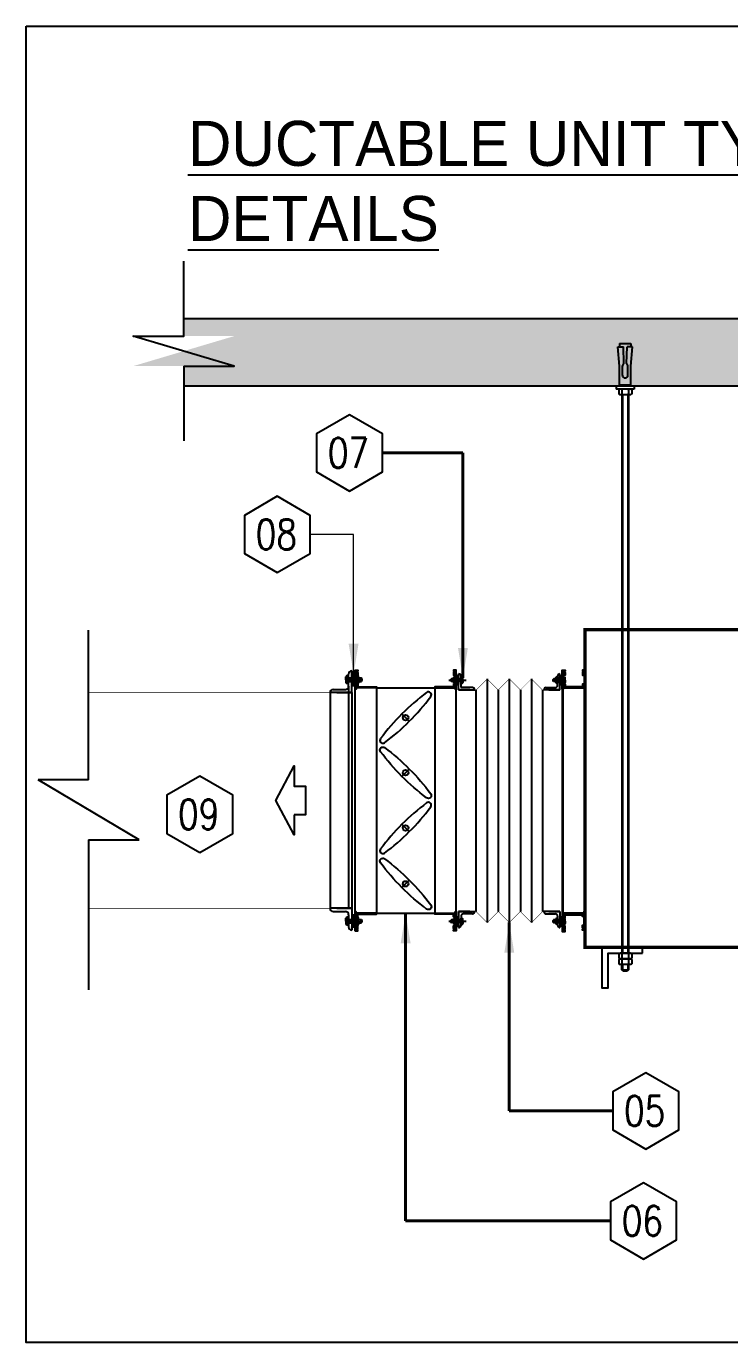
# Model space of a CAD drawing. Header units: millimetres. Extents: x 148480 to 578986, y 39883 to 155062.
# Drawn here: x 572110 to 574454, y 144546 to 148929 of the extents above; entities that cross this region are included whole.
import ezdxf

# ---------------------------------------------------------------- set-up
doc = ezdxf.new("R2010")
doc.units = ezdxf.units.MM
doc.linetypes.add('CENTER', pattern=[2, 1.25, -0.25, 0.25, -0.25])
for name, color, linetype in [('Ac-text', 7, 'Continuous'), ('AHUFR', 8, 'Continuous'), ('ANGL', 7, 'Continuous'), ('LINE', 8, 'Continuous'), ('LTYPE', 2, 'Continuous'), ('M-AC-DUCT-SUPP', 230, 'Continuous'), ('M-AC-DUCT-SUPPLY', 4, 'Continuous'), ('M-HVAC SCHDULE-2', 9, 'Continuous'), ('REFRIGERANT PIPE', 5, 'Continuous'), ('RO', 1, 'Continuous'), ('ROS', 5, 'Continuous'), ('WALL', 6, 'Continuous')]:
    doc.layers.add(name, color=color, linetype=linetype)
for name, color, linetype, lineweight in [('FAN', 1, 'Continuous', 9), ('M-AC-AHU-0001', 30, 'Continuous', 40), ('M-AC-TEXT-2', 7, 'Continuous', 25)]:
    doc.layers.add(name, color=color, linetype=linetype, lineweight=lineweight)
doc.styles.add('Roman S', font='romans.shx', dxfattribs={"width": 0.65})
doc.styles.add('ROMAND', font='romand__.ttf')
doc.styles.add('romans', font='stylu.ttf', dxfattribs={"height": 125})
doc.dimstyles.new('AC-DIM-200', dxfattribs={"dimtxt": 200, "dimasz": 150, "dimexe": 50, "dimexo": 0, "dimgap": 50, "dimtad": 1, "dimdec": 0, "dimdsep": 46, "dimtxsty": 'ROMAND', "dimcen": 2.5, "dimdle": 60, "dimclrd": 7, "dimclre": 7, "dimclrt": 7, "dimadec": 0, "dimazin": 0, "dimtfac": 1, "dimtdec": 0, "dimtix": 1, "dimtmove": 2, "dimatfit": 3, "dimfxl": 1, "dimtolj": 1, "dimtzin": 0, "dimlwd": -1, "dimlwe": -1, "dimarcsym": 0})

# ---------------------------------------------------------------- blocks, each defined once
blk = doc.blocks.new('*X85')
at = {"color": 0}
for p, q in [((68553, 26268), (68746, 26461)), ((68553, 26303), (68710, 26461)), ((68553, 26339), (68675, 26461)), ((68553, 26374), (68640, 26461)), ((68553, 26409), (68604, 26461)), ((68553, 26445), (68569, 26461)), ((68753, 26247), (68553, 26447)), ((68553, 26233), (68753, 26433)), ((68753, 26212), (68553, 26412)), ((68727, 26203), (68553, 26376)), ((68691, 26203), (68553, 26341)), ((68656, 26203), (68553, 26306)), ((68621, 26203), (68553, 26270)), ((68585, 26203), (68553, 26235)), ((68553, 25950), (68581, 25978)), ((68553, 25914), (68616, 25978)), ((68553, 25879), (68651, 25978)), ((68553, 25844), (68687, 25978)), ((68553, 25808), (68722, 25978)), ((68553, 25773), (68753, 25973)), ((68753, 25752), (68553, 25952)), ((68553, 25738), (68753, 25938)), ((68750, 25719), (68553, 25917)), ((68715, 25719), (68553, 25881)), ((68680, 25719), (68553, 25846)), ((68644, 25719), (68553, 25811)), ((68609, 25719), (68553, 25775)), ((68573, 25719), (68553, 25740)), ((68558, 26203), (68753, 26397)), ((68753, 25787), (68563, 25978)), ((68570, 25719), (68753, 25902)), ((68753, 26282), (68574, 26461)), ((68594, 26203), (68753, 26362)), ((68753, 25823), (68598, 25978)), ((68605, 25719), (68753, 25867)), ((68753, 26318), (68610, 26461)), ((68629, 26203), (68753, 26326)), ((68753, 25858), (68633, 25978)), ((68641, 25719), (68753, 25831)), ((68753, 26353), (68645, 26461)), ((68664, 26203), (68753, 26291)), ((68753, 25893), (68669, 25978)), ((68676, 25719), (68753, 25796)), ((68753, 26388), (68680, 26461)), ((68700, 26203), (68753, 26256)), ((68753, 25929), (68704, 25978)), ((68711, 25719), (68753, 25761)), ((68753, 26424), (68716, 26461)), ((68735, 26203), (68753, 26220)), ((68753, 25964), (68739, 25978)), ((68747, 25719), (68753, 25725)), ((68753, 26459), (68751, 26461))]:
    blk.add_line(p, q, dxfattribs=at)
blk = doc.blocks.new('*X86')
at = {"color": 0}
for p, q in [((68553, 26268), (68746, 26461)), ((68553, 26303), (68710, 26461)), ((68553, 26339), (68675, 26461)), ((68553, 26374), (68640, 26461)), ((68553, 26409), (68604, 26461)), ((68553, 26445), (68569, 26461)), ((68753, 26247), (68553, 26447)), ((68553, 26233), (68753, 26433)), ((68753, 26212), (68553, 26412)), ((68727, 26203), (68553, 26376)), ((68691, 26203), (68553, 26341)), ((68656, 26203), (68553, 26306)), ((68558, 26203), (68753, 26397)), ((68753, 26282), (68574, 26461)), ((68594, 26203), (68753, 26362)), ((68753, 26318), (68610, 26461)), ((68629, 26203), (68753, 26326)), ((68753, 26353), (68645, 26461)), ((68753, 26388), (68680, 26461)), ((68753, 26424), (68716, 26461)), ((68753, 26459), (68751, 26461)), ((68621, 26203), (68553, 26270)), ((68585, 26203), (68553, 26235)), ((68553, 25950), (68581, 25978)), ((68553, 25914), (68616, 25978)), ((68553, 25879), (68651, 25978)), ((68553, 25844), (68687, 25978)), ((68553, 25808), (68722, 25978)), ((68553, 25773), (68753, 25973)), ((68753, 25752), (68553, 25952)), ((68553, 25738), (68753, 25938)), ((68750, 25719), (68553, 25917)), ((68715, 25719), (68553, 25881)), ((68680, 25719), (68553, 25846)), ((68644, 25719), (68553, 25811)), ((68609, 25719), (68553, 25775)), ((68573, 25719), (68553, 25740)), ((68753, 25787), (68563, 25978)), ((68570, 25719), (68753, 25902)), ((68753, 25823), (68598, 25978)), ((68605, 25719), (68753, 25867)), ((68753, 25858), (68633, 25978)), ((68641, 25719), (68753, 25831)), ((68664, 26203), (68753, 26291)), ((68753, 25893), (68669, 25978)), ((68676, 25719), (68753, 25796)), ((68700, 26203), (68753, 26256)), ((68753, 25929), (68704, 25978)), ((68711, 25719), (68753, 25761)), ((68735, 26203), (68753, 26220)), ((68753, 25964), (68739, 25978)), ((68747, 25719), (68753, 25725))]:
    blk.add_line(p, q, dxfattribs=at)

msp = doc.modelspace()

# ---------------------------------------------------------------- hatches: boundary and pattern name
at = {"layer": 'REFRIGERANT PIPE'}
h = msp.add_hatch(dxfattribs=at)
h.set_pattern_fill('AR-CONC', color=8, scale=25, style=0)
h.set_pattern_definition([(50, (354636.17, 53582.98), (179.31505, -15.68803), [18.75, -206.25]), (355, (354636.17, 53582.98), (-34.68783, 188.04803), [15, -165]), (100.4514, (354651.11, 53581.67), (144.62735, 172.35989), [15.93505, -175.28553]), (46.1842, (354636.17, 53632.98), (266.81026, -41.37975), [28.125, -309.375]), (96.6356, (354658.4, 53629.53), (233.66568, 243.52947), [23.90257, -262.92825]), (351.1842, (354636.17, 53632.98), (233.6655, 243.52965), [22.5, -247.5]), (21, (354661.17, 53620.48), (149.22676, -100.65472), [18.75, -206.25]), (326, (354661.17, 53620.48), (60.82883, 181.28751), [15, -165]), (71.4514, (354673.6, 53612.1), (210.05566, 80.63262), [15.93505, -175.28553]), (37.5, (354636.17, 53582.98), (3.039964, 83.223463), [0, -163, 0, -167.5, 0, -165.625]), (7.5, (354636.17, 53582.98), (65.767384, 98.602928), [0, -95.5, 0, -159.25, 0, -63.125]), (327.5, (354580.42, 53582.98), (133.455609, -5.638718), [0, -62.5, 0, -195, 0, -258.75]), (317.5, (354555.42, 53582.98), (145.79654, 25.026246), [0, -81.25, 0, -129.5, 0, -183.75])])
h.paths.add_polyline_path([(576603.6, 147897.7), (576772, 147897.7), (576772, 147955.5), (572634.5, 147955.5), (572634.5, 147897.7), (572802.8, 147897.7), (572466.1, 147797.7), (572634.5, 147797.7), (572634.5, 147730.5), (576772, 147730.5), (576772, 147797.7), (576940.3, 147797.7)])

# ---------------------------------------------------------------- linework, layer by layer
at = {"layer": 'Ac-text', "color": 7, "elevation": 0}
for points in [[(573186.8, 147381.8), (573296.6, 147445.2), (573296.6, 147571.9), (573186.8, 147635.3), (573077.1, 147571.9), (573077.1, 147445.2)], [(572946.5, 147110.6), (573056.3, 147174), (573056.3, 147300.8), (572946.5, 147364.2), (572836.7, 147300.8), (572836.7, 147174)], [(572687.9, 146178.3), (572797.7, 146241.7), (572797.7, 146368.5), (572687.9, 146431.8), (572578.2, 146368.5), (572578.2, 146241.7)], [(574174, 145190.7), (574283.8, 145254.1), (574283.8, 145380.9), (574174, 145444.3), (574064.2, 145380.9), (574064.2, 145254.1)], [(574166.4, 144824.3), (574276.1, 144887.7), (574276.1, 145014.5), (574166.4, 145077.9), (574056.6, 145014.5), (574056.6, 144887.7)]]:
    msp.add_lwpolyline(points, close=True, dxfattribs=at)
at = {"layer": 'AHUFR'}
for p, q in [((573277.3, 146726.7, 0), (573470.8, 146726.7, 0)), ((573386.3, 146615.1, 0), (573361.8, 146639.6, 0)), ((573386.3, 146455.9, 0), (573361.8, 146431.5, 0)), ((573386.3, 146247.6, 0), (573361.8, 146272, 0)), ((573386.3, 146085.8, 0), (573361.8, 146061.3, 0)), ((573277.3, 145975.9, 0), (573470.8, 145975.9, 0))]:
    msp.add_line(p, q, dxfattribs=at)
at = {"layer": 'AHUFR', "elevation": 0}
for points in [[(573457.7, 146697.3, 0.868528), (573444, 146711, 0.070361), (573290.4, 146557.4, 0.868528), (573304.1, 146543.8, 0.070361)], [(573457.7, 146373.7, -0.868528), (573444, 146360.1, -0.070361), (573290.4, 146513.7, -0.868528), (573304.1, 146527.3, -0.070361)], [(573457.7, 146329.8, 0.868528), (573444, 146343.4, 0.070361), (573290.4, 146189.8, 0.868528), (573304.1, 146176.2, 0.070361)], [(573457.7, 146003.6, -0.868528), (573444, 145989.9, -0.070361), (573290.4, 146143.5, -0.868528), (573304.1, 146157.2, -0.070361)]]:
    msp.add_lwpolyline(points, format="xyb", close=True, dxfattribs=at)
at = {"layer": 'AHUFR'}
for centre in [(573374, 146627.4, 0), (573374, 146443.7, 0), (573374, 146259.8, 0), (573374, 146073.6, 0)]:
    msp.add_circle(centre, 9.28, dxfattribs=at)
at = {"layer": 'ANGL'}
for p, q in [((573205.3, 145917.4, 0), (573205.3, 146722.2, 0)), ((573277.3, 146726.7, 0), (573277.3, 145975.9, 0)), ((573470.8, 146726.7, 0), (573470.8, 145975.9, 0)), ((573542.8, 145917.4, 0), (573542.8, 146722.2, 0)), ((573896, 146722, 0), (573896, 145978.8, 0)), ((573899.4, 145974.3, 0), (573899.4, 146726.5, 0))]:
    msp.add_line(p, q, dxfattribs=at)
at = {"layer": 'ANGL', "elevation": 0}
for points in [[(573208.7, 146774), (573208.7, 146730.1), (573210.9, 146730.1), (573210.9, 146739), (573214.3, 146739), (573214.3, 146730.1), (573277.3, 146730.1), (573277.3, 146726.7), (573208.7, 146726.7), (573208.7, 146722.2), (573205.3, 146722.2), (573205.3, 146785.2), (573214.3, 146785.2), (573214.3, 146781.9), (573208.7, 146781.9), (573208.7, 146777.4), (573214.3, 146777.4), (573214.3, 146768.4), (573210.9, 146768.4), (573210.9, 146774)], [(573539.4, 146774), (573539.4, 146730.1), (573537.2, 146730.1), (573537.2, 146739), (573533.8, 146739), (573533.8, 146730.1), (573470.8, 146730.1), (573470.8, 146726.7), (573539.4, 146726.7), (573539.4, 146722.2), (573542.8, 146722.2), (573542.8, 146785.2), (573533.8, 146785.2), (573533.8, 146781.9), (573539.4, 146781.9), (573539.4, 146777.4), (573533.8, 146777.4), (573533.8, 146768.4), (573537.2, 146768.4), (573537.2, 146774)], [(573899.4, 146774.1), (573899.4, 146729.9), (573901.7, 146729.9), (573901.7, 146738.9), (573905.1, 146738.9), (573905.1, 146729.9), (573968.4, 146729.9), (573968.4, 146726.5), (573899.4, 146726.5), (573899.4, 146722), (573896, 146722), (573896, 146785.4), (573905.1, 146785.4), (573905.1, 146782), (573899.4, 146782), (573899.4, 146777.4), (573905.1, 146777.4), (573905.1, 146768.5), (573901.7, 146768.5), (573901.7, 146774.1)], [(573968.4, 146774.1), (573968.4, 146729.9), (573966.2, 146729.9), (573966.2, 146738.9), (573962.8, 146738.9), (573962.8, 146729.9), (573899.4, 146729.9), (573899.4, 146726.5), (573968.4, 146726.5), (573968.4, 146722), (573971.8, 146722), (573971.8, 146785.4), (573962.8, 146785.4), (573962.8, 146782), (573968.4, 146782), (573968.4, 146777.4), (573962.8, 146777.4), (573962.8, 146768.5), (573966.2, 146768.5), (573966.2, 146774.1)], [(573208.7, 145928.7), (573208.7, 145972.5), (573210.9, 145972.5), (573210.9, 145963.6), (573214.3, 145963.6), (573214.3, 145972.5), (573277.3, 145972.5), (573277.3, 145975.9), (573208.7, 145975.9), (573208.7, 145980.4), (573205.3, 145980.4), (573205.3, 145917.4), (573214.3, 145917.4), (573214.3, 145920.8), (573208.7, 145920.8), (573208.7, 145925.3), (573214.3, 145925.3), (573214.3, 145934.2), (573210.9, 145934.2), (573210.9, 145928.7)], [(573539.4, 145928.7), (573539.4, 145972.5), (573537.2, 145972.5), (573537.2, 145963.6), (573533.8, 145963.6), (573533.8, 145972.5), (573470.8, 145972.5), (573470.8, 145975.9), (573539.4, 145975.9), (573539.4, 145980.4), (573542.8, 145980.4), (573542.8, 145917.4), (573533.8, 145917.4), (573533.8, 145920.8), (573539.4, 145920.8), (573539.4, 145925.3), (573533.8, 145925.3), (573533.8, 145934.2), (573537.2, 145934.2), (573537.2, 145928.7)], [(573899.4, 145926.8), (573899.4, 145970.9), (573901.7, 145970.9), (573901.7, 145962), (573905.1, 145962), (573905.1, 145970.9), (573968.4, 145970.9), (573968.4, 145974.3), (573899.4, 145974.3), (573899.4, 145978.8), (573896, 145978.8), (573896, 145915.5), (573905.1, 145915.5), (573905.1, 145918.9), (573899.4, 145918.9), (573899.4, 145923.4), (573905.1, 145923.4), (573905.1, 145932.4), (573901.7, 145932.4), (573901.7, 145926.8)], [(573968.4, 145930.2), (573968.4, 145974.3), (573966.2, 145974.3), (573966.2, 145965.3), (573962.8, 145965.3), (573962.8, 145974.3), (573899.4, 145974.3), (573899.4, 145977.7), (573968.4, 145977.7), (573968.4, 145982.2), (573971.8, 145982.2), (573971.8, 145918.9), (573962.8, 145918.9), (573962.8, 145922.3), (573968.4, 145922.3), (573968.4, 145926.8), (573962.8, 145926.8), (573962.8, 145935.8), (573966.2, 145935.8), (573966.2, 145930.2)]]:
    msp.add_lwpolyline(points, close=True, dxfattribs=at)
at = {"layer": 'LINE', "elevation": 0}
msp.add_lwpolyline([(573002.8, 146303.3), (573002.8, 146236.4), (572941, 146351.3), (573002.8, 146466.2), (573002.8, 146399.3), (573040.5, 146399.3), (573040.5, 146303.3)], close=True, dxfattribs=at)
at = {"layer": 'LTYPE', "color": 3}
for p, q in [((573182.8, 146759.2, 0), (573226.1, 146759.2, 0)), ((573182.8, 146747.2, 0), (573226.4, 146747.2, 0)), ((573190, 146748.3, 0), (573188.3, 146752.9, 0)), ((573197.6, 146748.3, 0), (573194.1, 146758.1, 0)), ((573205.2, 146748.3, 0), (573201.8, 146758.1, 0)), ((573216.2, 146748.3, 0), (573212.7, 146758.1, 0)), ((573225.2, 146748.3, 0), (573221.7, 146758.1, 0)), ((573559.4, 146747.6, 0), (573526.3, 146747.6, 0)), ((573559.4, 146756.5, 0), (573526.5, 146756.5, 0)), ((573529.4, 146748.4, 0), (573532, 146755.7, 0)), ((573536.1, 146748.4, 0), (573538.6, 146755.7, 0)), ((573542.9, 146748.4, 0), (573545.4, 146755.7, 0)), ((573548.5, 146748.4, 0), (573551, 146755.7, 0)), ((573554.1, 146748.4, 0), (573555.3, 146751.8, 0)), ((573899.4, 146747.6, 0), (573867.2, 146747.6, 0)), ((573899.4, 146756.4, 0), (573867.4, 146756.4, 0)), ((573870.3, 146748.4, 0), (573872.9, 146755.6, 0)), ((573880.1, 146755.6, 0), (573882.7, 146748.4, 0)), ((573885.8, 146755.6, 0), (573888.3, 146748.4, 0)), ((573891.4, 146755.6, 0), (573894, 146748.4, 0)), ((573182.8, 145955.4, 0), (573226.4, 145955.4, 0)), ((573182.8, 145943.4, 0), (573226.1, 145943.4, 0)), ((573190, 145954.4, 0), (573188.3, 145949.7, 0)), ((573197.6, 145954.4, 0), (573194.1, 145944.5, 0)), ((573205.2, 145954.4, 0), (573201.8, 145944.5, 0)), ((573216.2, 145954.4, 0), (573212.7, 145944.5, 0)), ((573225.2, 145954.4, 0), (573221.7, 145944.5, 0)), ((573559.4, 145944.5, 0), (573526.3, 145944.5, 0)), ((573559.4, 145953.3, 0), (573526.5, 145953.3, 0)), ((573529.4, 145945.3, 0), (573532, 145952.5, 0)), ((573536.1, 145945.3, 0), (573538.6, 145952.5, 0)), ((573542.9, 145945.3, 0), (573545.4, 145952.5, 0)), ((573548.5, 145945.3, 0), (573551, 145952.5, 0)), ((573554.1, 145945.3, 0), (573555.3, 145948.7, 0)), ((573899.4, 145953.3, 0), (573867.2, 145953.3, 0)), ((573899.4, 145944.4, 0), (573867.4, 145944.4, 0)), ((573870.3, 145952.5, 0), (573872.9, 145945.2, 0)), ((573880.1, 145945.2, 0), (573882.7, 145952.5, 0)), ((573885.8, 145945.2, 0), (573888.3, 145952.5, 0)), ((573891.4, 145945.2, 0), (573894, 145952.5, 0))]:
    msp.add_line(p, q, dxfattribs=at)
at = {"layer": 'LTYPE'}
for p, q in [((573188.3, 146759.2, 0), (573188.3, 146747.2, 0)), ((573226.4, 146747.2, 0), (573226.1, 146759.2, 0)), ((573526.3, 146747.6, 0), (573529.4, 146756.5, 0)), ((573526.3, 146747.6, 0), (573526.5, 146756.5, 0)), ((573555.3, 146756.5, 0), (573555.3, 146747.6, 0)), ((573867.2, 146747.6, 0), (573870.3, 146756.4, 0)), ((573867.2, 146747.6, 0), (573867.4, 146756.4, 0)), ((573895, 146747.6, 0), (573895, 146756.4, 0)), ((573188.3, 145943.4, 0), (573188.3, 145955.4, 0)), ((573226.4, 145955.4, 0), (573226.1, 145943.4, 0)), ((573526.3, 145944.5, 0), (573529.4, 145953.3, 0)), ((573526.3, 145944.5, 0), (573526.5, 145953.3, 0)), ((573555.3, 145953.3, 0), (573555.3, 145944.5, 0)), ((573867.2, 145953.3, 0), (573870.3, 145944.4, 0)), ((573867.2, 145953.3, 0), (573867.4, 145944.4, 0)), ((573895, 145953.3, 0), (573895, 145944.4, 0))]:
    msp.add_line(p, q, dxfattribs=at)
at = {"layer": 'LTYPE', "color": 1}
for p, q in [((573194.1, 146747.2, 0), (573189.9, 146759.2, 0)), ((573201.8, 146747.2, 0), (573197.6, 146759.2, 0)), ((573212.7, 146747.2, 0), (573208.6, 146759.2, 0)), ((573221.7, 146747.2, 0), (573220.2, 146751.4, 0)), ((573532, 146747.6, 0), (573533.1, 146750.7, 0)), ((573539.8, 146747.6, 0), (573542.9, 146756.5, 0)), ((573545.4, 146747.6, 0), (573548.5, 146756.5, 0)), ((573551, 146747.6, 0), (573554.1, 146756.5, 0)), ((573872.9, 146747.6, 0), (573873.9, 146750.6, 0)), ((573882.7, 146756.4, 0), (573885.8, 146747.6, 0)), ((573888.3, 146756.4, 0), (573891.4, 146747.6, 0)), ((573894, 146756.4, 0), (573897.1, 146747.6, 0)), ((573194.1, 145955.4, 0), (573189.9, 145943.4, 0)), ((573201.8, 145955.4, 0), (573197.6, 145943.4, 0)), ((573212.7, 145955.4, 0), (573208.6, 145943.4, 0)), ((573221.7, 145955.4, 0), (573220.2, 145951.3, 0)), ((573532, 145944.5, 0), (573533.1, 145947.6, 0)), ((573539.8, 145944.5, 0), (573542.9, 145953.3, 0)), ((573545.4, 145944.5, 0), (573548.5, 145953.3, 0)), ((573551, 145944.5, 0), (573554.1, 145953.3, 0)), ((573872.9, 145953.3, 0), (573873.9, 145950.2, 0)), ((573882.7, 145944.4, 0), (573885.8, 145953.3, 0)), ((573888.3, 145944.4, 0), (573891.4, 145953.3, 0)), ((573894, 145944.4, 0), (573897.1, 145953.3, 0))]:
    msp.add_line(p, q, dxfattribs=at)
at = {"layer": 'M-AC-AHU-0001', "lineweight": -2, "const_width": 11.2, "elevation": 0}
msp.add_lwpolyline([(575931.2, 146920.1), (573971.8, 146920.1), (573971.8, 145862.6), (575931.2, 145862.6)], close=True, dxfattribs=at)
at = {"layer": 'M-AC-AHU-0001', "color": 7, "lineweight": -2, "elevation": 0}
msp.add_lwpolyline([(574163.1, 145842.4), (574163.1, 145862.6), (574028.1, 145862.6), (574028.1, 145727.6), (574048.3, 145727.6), (574048.3, 145842.4), (574163.1, 145842.4)], dxfattribs=at)
at = {"layer": 'M-AC-DUCT-SUPP', "color": 7}
for p, q in [((573587.6, 146719.3, 0), (573550.7, 146719.3, 0)), ((573587.6, 145981.6, 0), (573550.7, 145981.6, 0))]:
    msp.add_line(p, q, dxfattribs=at)
at = {"layer": 'M-AC-DUCT-SUPP'}
for p, q in [((573608.7, 145981.6, 0), (573608.7, 146719.3, 0)), ((573645.6, 146756.2, 0), (573645.6, 145944.7, 0)), ((573682.5, 146719.3, 0), (573682.5, 145981.6, 0)), ((573682.5, 146719.3, 0), (573682.5, 145981.6, 0)), ((573719.4, 146756.2, 0), (573719.4, 145944.7, 0)), ((573756.3, 146719.3, 0), (573756.3, 145981.6, 0)), ((573756.3, 146719.3, 0), (573756.3, 145981.6, 0)), ((573793.2, 146756.2, 0), (573793.2, 145944.7, 0)), ((573830.2, 146719.3, 0), (573830.2, 145981.6, 0)), ((573851.3, 146719.3, 0), (573888.2, 146719.3, 0)), ((573144.6, 146710.4, 0), (573194.6, 146710.4, 0)), ((573144.6, 145992.3, 0), (573194.6, 145992.3, 0)), ((573851.3, 145981.6, 0), (573888.2, 145981.6, 0))]:
    msp.add_line(p, q, dxfattribs=at)
at = {"layer": 'M-AC-DUCT-SUPP', "const_width": 1.48, "elevation": 0}
for points in [[(573550.7, 146755.3), (573550.7, 146719.3), (573608.7, 146719.3)], [(573830.2, 146719.3), (573793.2, 146756.2), (573756.3, 146719.3), (573719.4, 146756.2), (573682.5, 146719.3), (573645.6, 146756.2), (573608.7, 146719.3)], [(573888.2, 146755.3), (573888.2, 146719.3), (573830.2, 146719.3)], [(573550.7, 145945.6), (573550.7, 145981.6), (573608.7, 145981.6)], [(573830.2, 145981.6), (573793.2, 145944.7), (573756.3, 145981.6), (573719.4, 145944.7), (573682.5, 145981.6), (573645.6, 145944.7), (573608.7, 145981.6)], [(573888.2, 145945.6), (573888.2, 145981.6), (573830.2, 145981.6)]]:
    msp.add_lwpolyline(points, dxfattribs=at)
at = {"layer": 'M-AC-DUCT-SUPPLY'}
for p, q in [((572317.5, 146419.8, 0), (572317.5, 146918.4, 0)), ((572317.5, 146419.8, 0), (572149.1, 146419.8, 0)), ((572485.8, 146219.8, 0), (572149.1, 146419.8, 0)), ((572317.5, 146219.8, 0), (572485.8, 146219.8, 0)), ((572317.5, 146219.8, 0), (572317.5, 145721.3, 0))]:
    msp.add_line(p, q, dxfattribs=at)
at = {"layer": 'M-AC-DUCT-SUPPLY', "const_width": 2, "elevation": 0}
for points in [[(573194.6, 146710.4), (573194.6, 146782.9)], [(572317.5, 146710.4), (573194.6, 146710.4)], [(572317.5, 145992.3), (573194.6, 145992.3)], [(573194.6, 145992.3), (573194.6, 145919.7)]]:
    msp.add_lwpolyline(points, dxfattribs=at)
at = {"layer": 'M-AC-TEXT-2'}
for p, q in [((576772, 147955.5, 0), (572634.5, 147955.5, 0)), ((572634.5, 147797.7, 0), (572634.5, 147548.5, 0)), ((576772, 147730.5, 0), (572634.5, 147730.5, 0))]:
    msp.add_line(p, q, dxfattribs=at)
at = {"layer": 'M-AC-TEXT-2', "elevation": 0}
msp.add_lwpolyline([(572634.5, 147797.7), (572802.8, 147797.7), (572466.1, 147897.7), (572634.5, 147897.7), (572634.5, 148147)], dxfattribs=at)
at = {"layer": 'M-HVAC SCHDULE-2'}
msp.add_lwpolyline([(572110.1, 148929.3), (578985.9, 148929.3), (578985.9, 144545.8), (572110.1, 144545.8)], close=True, dxfattribs=at)
at = {"layer": 'RO'}
for p, q in [((574086.7, 147798.1, 0), (574080.6, 147861.6, 0)), ((574080.6, 147861.6, 0), (574099.4, 147861.6, 0)), ((574086.7, 147873.2, 0), (574086.7, 147861.6, 0)), ((574086.7, 147873.2, 0), (574124.2, 147873.2, 0)), ((574101.4, 147806.2, 0), (574099.4, 147861.6, 0)), ((574109.6, 147806.2, 0), (574111.6, 147861.6, 0)), ((574130.4, 147861.6, 0), (574111.6, 147861.6, 0)), ((574124.2, 147873.2, 0), (574124.2, 147861.6, 0)), ((574124.2, 147798.1, 0), (574130.4, 147861.6, 0)), ((574086.7, 147735.2, 0), (574086.7, 147798.1, 0)), ((574096.1, 147767, 0), (574096.1, 147798.3, 0)), ((574114.9, 147766.1, 0), (574114.9, 147798.3, 0)), ((574124.2, 147735.2, 0), (574124.2, 147800.6, 0)), ((574135.5, 147730.5, 0), (574075.6, 147730.5, 0)), ((574075.6, 147730.5, 0), (574075.6, 147721.1, 0)), ((574086.7, 147735.2, 0), (574124.2, 147735.2, 0)), ((574135.5, 147730.5, 0), (574135.5, 147721.1, 0)), ((574135.5, 147721.1, 0), (574075.6, 147721.1, 0)), ((574084.1, 147719.2, 0), (574084.1, 147704.9, 0)), ((574122, 147721.1, 0), (574089.5, 147721.1, 0)), ((574089.5, 147703.1, 0), (574122, 147703.1, 0)), ((574094.5, 147703.1, 0), (574094.5, 145842.4, 0)), ((574094.9, 147719.2, 0), (574094.9, 147704.9, 0)), ((574096.9, 147703.1, 0), (574096.9, 145842.4, 0)), ((574114.5, 147703.1, 0), (574114.5, 145842.4, 0)), ((574116.5, 147719.2, 0), (574116.5, 147704.9, 0)), ((574117, 147703.1, 0), (574117, 145842.4, 0)), ((574127.4, 147719.2, 0), (574127.4, 147704.9, 0)), ((574084.1, 145840.5, 0), (574084.1, 145826.2, 0)), ((574122, 145842.4, 0), (574089.5, 145842.4, 0)), ((574094.9, 145840.5, 0), (574094.9, 145826.2, 0)), ((574116.5, 145840.5, 0), (574116.5, 145826.2, 0)), ((574127.4, 145840.5, 0), (574127.4, 145826.2, 0)), ((574084.1, 145821.8, 0), (574084.1, 145807.6, 0)), ((574089.5, 145824.4, 0), (574122, 145824.4, 0)), ((574122, 145823.7, 0), (574089.5, 145823.7, 0)), ((574089.5, 145805.7, 0), (574122, 145805.7, 0)), ((574094.5, 145805.7, 0), (574094.5, 145787.6, 0)), ((574094.5, 145787.6, 0), (574094.5, 145805.7, 0)), ((574094.9, 145821.8, 0), (574094.9, 145807.6, 0)), ((574096.9, 145805.7, 0), (574096.9, 145785.2, 0)), ((574114.5, 145805.7, 0), (574114.5, 145785.2, 0)), ((574116.5, 145821.8, 0), (574116.5, 145807.6, 0)), ((574117, 145805.7, 0), (574117, 145787.6, 0)), ((574127.4, 145821.8, 0), (574127.4, 145807.6, 0)), ((574094.5, 145787.6, 0), (574117, 145787.6, 0)), ((574098.7, 145783.3, 0), (574094.5, 145787.6, 0)), ((574112.7, 145783.3, 0), (574098.7, 145783.3, 0)), ((574117, 145787.6, 0), (574112.7, 145783.3, 0))]:
    msp.add_line(p, q, dxfattribs=at)
for centre, radius, start, end in [((574105.5, 147797.8, 0), 9.39, 116.1153, 183.1551), ((574105.5, 147797.8, 0), 9.39, 356.8477, 63.9), ((574105.5, 147767.6, 0), 9.39, 183.1537, 356.8418), ((574089.5, 147712.3, 0), 8.82, 52.1217, 127.8783), ((574089.5, 147711.9, 0), 8.82, 232.1217, 307.8783), ((574105.7, 147688.6, 0), 32.5, 70.5293, 109.4707), ((574105.7, 147735.6, 0), 32.5, 250.5293, 289.4707), ((574122, 147712.3, 0), 8.82, 52.1217, 127.8783), ((574122, 147711.9, 0), 8.82, 232.1217, 307.8783), ((574089.5, 145833.6, 0), 8.82, 52.1217, 127.8783), ((574105.7, 145809.9, 0), 32.5, 70.5293, 109.4707), ((574122, 145833.6, 0), 8.82, 52.1217, 127.8783), ((574089.5, 145833.2, 0), 8.82, 232.1217, 307.8783), ((574089.5, 145814.9, 0), 8.82, 52.1217, 127.8783), ((574089.5, 145814.5, 0), 8.82, 232.1217, 307.8783), ((574105.7, 145856.9, 0), 32.5, 250.5293, 289.4707), ((574105.7, 145791.2, 0), 32.5, 70.5293, 109.4707), ((574105.7, 145838.2, 0), 32.5, 250.5293, 289.4707), ((574122, 145833.2, 0), 8.82, 232.1217, 307.8783), ((574122, 145814.9, 0), 8.82, 52.1217, 127.8783), ((574122, 145814.5, 0), 8.82, 232.1217, 307.8783)]:
    msp.add_arc(centre, radius, start, end, dxfattribs=at)
at = {"layer": 'ROS', "color": 9, "linetype": 'CENTER'}
for p, q in [((573518, 146752, 0), (573575.4, 146752, 0)), ((573862.7, 146752, 0), (573899.4, 146752, 0)), ((573518, 145948.9, 0), (573575.4, 145948.9, 0)), ((573862.7, 145948.9, 0), (573899.4, 145948.9, 0))]:
    msp.add_line(p, q, dxfattribs=at)
at = {"layer": 'WALL', "color": 3}
for p, q in [((573175.3, 146753.2, 0), (573175.3, 146763.3, 0)), ((573182.8, 146766, 0), (573176.6, 146766, 0)), ((573182.8, 146760.5, 0), (573176.6, 146760.5, 0)), ((573182.8, 146767, 0), (573184, 146767, 0)), ((573182.8, 146767, 0), (573182.8, 146739.4, 0)), ((573184, 146739.4, 0), (573184, 146767, 0)), ((573208.7, 146739.4, 0), (573208.7, 146767, 0)), ((573209.8, 146767, 0), (573208.7, 146767, 0)), ((573209.8, 146767, 0), (573209.8, 146739.4, 0)), ((573209.8, 146766, 0), (573216, 146766, 0)), ((573209.8, 146760.5, 0), (573216, 146760.5, 0)), ((573217.3, 146753.2, 0), (573217.3, 146763.3, 0)), ((573538.6, 146761.5, 0), (573534, 146761.5, 0)), ((573538.6, 146762.2, 0), (573538.6, 146741.8, 0)), ((573538.6, 146762.2, 0), (573539.4, 146762.2, 0)), ((573539.4, 146741.8, 0), (573539.4, 146762.2, 0)), ((573559.4, 146762.2, 0), (573558.5, 146762.2, 0)), ((573558.5, 146741.8, 0), (573558.5, 146762.2, 0)), ((573559.4, 146762.2, 0), (573559.4, 146741.8, 0)), ((573559.4, 146761.5, 0), (573564, 146761.5, 0)), ((573879.5, 146761.5, 0), (573874.9, 146761.5, 0)), ((573879.5, 146762.2, 0), (573879.5, 146741.8, 0)), ((573879.5, 146762.2, 0), (573880.3, 146762.2, 0)), ((573880.3, 146741.8, 0), (573880.3, 146762.2, 0)), ((573900.3, 146762.2, 0), (573899.4, 146762.2, 0)), ((573899.4, 146741.8, 0), (573899.4, 146762.2, 0)), ((573900.3, 146762.2, 0), (573900.3, 146741.8, 0)), ((573900.3, 146761.5, 0), (573904.9, 146761.5, 0)), ((573175.3, 146753.2, 0), (573175.3, 146743.1, 0)), ((573182.8, 146745.9, 0), (573176.6, 146745.9, 0)), ((573182.8, 146740.3, 0), (573176.6, 146740.3, 0)), ((573182.8, 146739.4, 0), (573184, 146739.4, 0)), ((573209.8, 146739.4, 0), (573208.7, 146739.4, 0)), ((573209.8, 146745.9, 0), (573216, 146745.9, 0)), ((573209.8, 146740.3, 0), (573216, 146740.3, 0)), ((573217.3, 146753.2, 0), (573217.3, 146743.1, 0)), ((573533.1, 146752, 0), (573533.1, 146759.5, 0)), ((573533.1, 146752, 0), (573533.1, 146744.6, 0)), ((573538.6, 146757.4, 0), (573534, 146757.4, 0)), ((573538.6, 146746.7, 0), (573534, 146746.7, 0)), ((573538.6, 146742.5, 0), (573534, 146742.5, 0)), ((573538.6, 146741.8, 0), (573539.4, 146741.8, 0)), ((573559.4, 146741.8, 0), (573558.5, 146741.8, 0)), ((573559.4, 146757.4, 0), (573564, 146757.4, 0)), ((573559.4, 146746.7, 0), (573564, 146746.7, 0)), ((573559.4, 146742.5, 0), (573564, 146742.5, 0)), ((573564.9, 146752, 0), (573564.9, 146759.5, 0)), ((573564.9, 146752, 0), (573564.9, 146744.6, 0)), ((573873.9, 146752, 0), (573873.9, 146759.4, 0)), ((573873.9, 146752, 0), (573873.9, 146744.6, 0)), ((573879.5, 146757.4, 0), (573874.9, 146757.4, 0)), ((573879.5, 146746.6, 0), (573874.9, 146746.6, 0)), ((573879.5, 146742.5, 0), (573874.9, 146742.5, 0)), ((573879.5, 146741.8, 0), (573880.3, 146741.8, 0)), ((573900.3, 146741.8, 0), (573899.4, 146741.8, 0)), ((573900.3, 146757.4, 0), (573904.9, 146757.4, 0)), ((573900.3, 146746.6, 0), (573904.9, 146746.6, 0)), ((573900.3, 146742.5, 0), (573904.9, 146742.5, 0)), ((573905.8, 146752, 0), (573905.8, 146759.4, 0)), ((573905.8, 146752, 0), (573905.8, 146744.6, 0)), ((573175.3, 145949.4, 0), (573175.3, 145959.5, 0)), ((573175.3, 145949.4, 0), (573175.3, 145939.4, 0)), ((573182.8, 145962.3, 0), (573176.6, 145962.3, 0)), ((573182.8, 145956.7, 0), (573176.6, 145956.7, 0)), ((573182.8, 145942.2, 0), (573176.6, 145942.2, 0)), ((573182.8, 145936.6, 0), (573176.6, 145936.6, 0)), ((573182.8, 145935.6, 0), (573182.8, 145963.3, 0)), ((573182.8, 145963.3, 0), (573184, 145963.3, 0)), ((573182.8, 145935.6, 0), (573184, 145935.6, 0)), ((573184, 145963.3, 0), (573184, 145935.6, 0)), ((573209.8, 145963.3, 0), (573208.7, 145963.3, 0)), ((573208.7, 145963.3, 0), (573208.7, 145935.6, 0)), ((573209.8, 145935.6, 0), (573208.7, 145935.6, 0)), ((573209.8, 145935.6, 0), (573209.8, 145963.3, 0)), ((573209.8, 145962.3, 0), (573216, 145962.3, 0)), ((573209.8, 145956.7, 0), (573216, 145956.7, 0)), ((573209.8, 145942.2, 0), (573216, 145942.2, 0)), ((573209.8, 145936.6, 0), (573216, 145936.6, 0)), ((573217.3, 145949.4, 0), (573217.3, 145959.5, 0)), ((573217.3, 145949.4, 0), (573217.3, 145939.4, 0)), ((573533.1, 145948.9, 0), (573533.1, 145956.3, 0)), ((573533.1, 145948.9, 0), (573533.1, 145941.5, 0)), ((573538.6, 145958.4, 0), (573534, 145958.4, 0)), ((573538.6, 145954.3, 0), (573534, 145954.3, 0)), ((573538.6, 145943.5, 0), (573534, 145943.5, 0)), ((573538.6, 145939.4, 0), (573534, 145939.4, 0)), ((573538.6, 145959.1, 0), (573538.6, 145938.7, 0)), ((573538.6, 145959.1, 0), (573539.4, 145959.1, 0)), ((573538.6, 145938.7, 0), (573539.4, 145938.7, 0)), ((573539.4, 145938.7, 0), (573539.4, 145959.1, 0)), ((573559.4, 145959.1, 0), (573558.5, 145959.1, 0)), ((573558.5, 145938.7, 0), (573558.5, 145959.1, 0)), ((573559.4, 145938.7, 0), (573558.5, 145938.7, 0)), ((573559.4, 145959.1, 0), (573559.4, 145938.7, 0)), ((573559.4, 145958.4, 0), (573564, 145958.4, 0)), ((573559.4, 145954.3, 0), (573564, 145954.3, 0)), ((573559.4, 145943.5, 0), (573564, 145943.5, 0)), ((573559.4, 145939.4, 0), (573564, 145939.4, 0)), ((573564.9, 145948.9, 0), (573564.9, 145956.3, 0)), ((573564.9, 145948.9, 0), (573564.9, 145941.5, 0)), ((573873.9, 145948.9, 0), (573873.9, 145956.3, 0)), ((573873.9, 145948.9, 0), (573873.9, 145941.4, 0)), ((573879.5, 145958.4, 0), (573874.9, 145958.4, 0)), ((573879.5, 145954.2, 0), (573874.9, 145954.2, 0)), ((573879.5, 145943.5, 0), (573874.9, 145943.5, 0)), ((573879.5, 145939.4, 0), (573874.9, 145939.4, 0)), ((573879.5, 145959.1, 0), (573880.3, 145959.1, 0)), ((573879.5, 145938.7, 0), (573879.5, 145959.1, 0)), ((573879.5, 145938.7, 0), (573880.3, 145938.7, 0)), ((573880.3, 145959.1, 0), (573880.3, 145938.7, 0)), ((573899.4, 145959.1, 0), (573899.4, 145938.7, 0)), ((573900.3, 145959.1, 0), (573899.4, 145959.1, 0)), ((573900.3, 145938.7, 0), (573899.4, 145938.7, 0)), ((573900.3, 145938.7, 0), (573900.3, 145959.1, 0)), ((573900.3, 145958.4, 0), (573904.9, 145958.4, 0)), ((573900.3, 145954.2, 0), (573904.9, 145954.2, 0)), ((573900.3, 145943.5, 0), (573904.9, 145943.5, 0)), ((573900.3, 145939.4, 0), (573904.9, 145939.4, 0)), ((573905.8, 145948.9, 0), (573905.8, 145956.3, 0)), ((573905.8, 145948.9, 0), (573905.8, 145941.4, 0))]:
    msp.add_line(p, q, dxfattribs=at)
at = {"layer": 'WALL'}
for p, q in [((573184, 146731.7, 0), (573184, 146772.2, 0)), ((573194.6, 146710.4, 0), (573194.6, 146782.9, 0)), ((573205.3, 146773, 0), (573194.6, 146773, 0)), ((573542.8, 146766.6, 0), (573550.7, 146766.6, 0)), ((573880.3, 146736.1, 0), (573880.3, 146766.1, 0)), ((573888.2, 146719.3, 0), (573888.2, 146772.8, 0)), ((573888.2, 146766.6, 0), (573896, 146766.6, 0)), ((573132.8, 146721, 0), (573173.3, 146721, 0)), ((573184, 146731.7, 0), (573184, 145992.3, 0)), ((573205.3, 146733.4, 0), (573194.6, 146733.4, 0)), ((573542.8, 146737.4, 0), (573550.7, 146737.4, 0)), ((573888.2, 146719.3, 0), (573834.6, 146719.3, 0)), ((573842.5, 146727.1, 0), (573872.4, 146727.1, 0)), ((573888.2, 146737.4, 0), (573896, 146737.4, 0)), ((573194.6, 146710.4, 0), (573122.1, 146710.4, 0)), ((573122.1, 146710.4, 0), (573122.1, 145992.3, 0)), ((573194.6, 146710.4, 0), (573194.6, 145992.3, 0)), ((573194.6, 145992.3, 0), (573122.1, 145992.3, 0)), ((573132.8, 145981.6, 0), (573173.3, 145981.6, 0)), ((573184, 145970.9, 0), (573184, 145930.4, 0)), ((573194.6, 145992.3, 0), (573194.6, 145919.7, 0)), ((573888.2, 145981.6, 0), (573834.6, 145981.6, 0)), ((573842.5, 145973.8, 0), (573872.4, 145973.8, 0)), ((573888.2, 145981.6, 0), (573888.2, 145928.1, 0)), ((573205.3, 145969.2, 0), (573194.6, 145969.2, 0)), ((573205.3, 145929.7, 0), (573194.6, 145929.7, 0)), ((573542.8, 145963.5, 0), (573550.7, 145963.5, 0)), ((573542.8, 145934.3, 0), (573550.7, 145934.3, 0)), ((573880.3, 145965.9, 0), (573880.3, 145936, 0)), ((573888.2, 145963.5, 0), (573896, 145963.5, 0)), ((573888.2, 145934.3, 0), (573896, 145934.3, 0))]:
    msp.add_line(p, q, dxfattribs=at)
at = {"layer": 'WALL', "color": 7}
for p, q in [((573542.8, 146719.3, 0), (573542.8, 146772.8, 0)), ((573550.7, 146719.3, 0), (573550.7, 146772.8, 0)), ((573558.5, 146727.1, 0), (573558.5, 146766.1, 0)), ((573550.7, 146719.3, 0), (573604.2, 146719.3, 0)), ((573596.3, 146727.1, 0), (573558.5, 146727.1, 0)), ((573542.8, 145981.6, 0), (573542.8, 145928.1, 0)), ((573550.7, 145981.6, 0), (573550.7, 145928.1, 0)), ((573550.7, 145981.6, 0), (573604.2, 145981.6, 0)), ((573596.3, 145973.8, 0), (573566.4, 145973.8, 0)), ((573558.5, 145965.9, 0), (573558.5, 145934.9, 0))]:
    msp.add_line(p, q, dxfattribs=at)
at = {"layer": 'WALL', "color": 3}
for centre, radius, start, end in [((573179, 146763.3, 0), 3.63, 129.8905, 230.1095), ((573194.5, 146753.6, 0), 19.2, 158.8887, 181.0954), ((573213.7, 146763.3, 0), 3.63, 309.8905, 50.1095), ((573198.1, 146753.6, 0), 19.2, 358.9046, 21.1113), ((573535.7, 146759.5, 0), 2.68, 129.8905, 230.1095), ((573562.2, 146759.5, 0), 2.68, 309.8905, 50.1095), ((573876.6, 146759.4, 0), 2.68, 129.8905, 230.1095), ((573903.1, 146759.4, 0), 2.68, 309.8905, 50.1095), ((573194.5, 146752.8, 0), 19.2, 178.9046, 201.1113), ((573179, 146743.1, 0), 3.63, 129.8905, 230.1095), ((573198.1, 146752.8, 0), 19.2, 338.8887, 1.0954), ((573213.7, 146743.1, 0), 3.63, 309.8905, 50.1095), ((573221.3, 146753.1, 0), 7.81, 310.9891, 51.4919), ((573530.1, 146752, 0), 5.76, 128.5081, 229.0109), ((573535.7, 146744.6, 0), 2.68, 129.8905, 230.1095), ((573547.2, 146752.3, 0), 14.2, 158.8887, 181.0954), ((573547.2, 146751.8, 0), 14.2, 178.9046, 201.1113), ((573550.7, 146752.3, 0), 14.2, 358.9046, 21.1113), ((573550.7, 146751.8, 0), 14.2, 338.8887, 1.0954), ((573562.2, 146744.6, 0), 2.68, 309.8905, 50.1095), ((573871, 146751.9, 0), 5.76, 128.5081, 229.0109), ((573888.1, 146752.3, 0), 14.2, 158.8887, 181.0954), ((573888.1, 146751.7, 0), 14.2, 178.9046, 201.1113), ((573876.6, 146744.6, 0), 2.68, 129.8905, 230.1095), ((573891.6, 146752.3, 0), 14.2, 358.9046, 21.1113), ((573891.6, 146751.7, 0), 14.2, 338.8887, 1.0954), ((573903.1, 146744.6, 0), 2.68, 309.8905, 50.1095), ((573179, 145959.5, 0), 3.63, 129.8905, 230.1095), ((573194.5, 145949.8, 0), 19.2, 158.8887, 181.0954), ((573194.5, 145949.1, 0), 19.2, 178.9046, 201.1113), ((573179, 145939.4, 0), 3.63, 129.8905, 230.1095), ((573213.7, 145959.5, 0), 3.63, 309.8905, 50.1095), ((573198.1, 145949.8, 0), 19.2, 358.9046, 21.1113), ((573198.1, 145949.1, 0), 19.2, 338.8887, 1.0954), ((573213.7, 145939.4, 0), 3.63, 309.8905, 50.1095), ((573221.3, 145949.6, 0), 7.81, 308.5081, 49.0109), ((573530.1, 145948.8, 0), 5.76, 128.5081, 229.0109), ((573535.7, 145956.3, 0), 2.68, 129.8905, 230.1095), ((573535.7, 145941.5, 0), 2.68, 129.8905, 230.1095), ((573547.2, 145949.2, 0), 14.2, 158.8887, 181.0954), ((573547.2, 145948.6, 0), 14.2, 178.9046, 201.1113), ((573562.2, 145956.3, 0), 2.68, 309.8905, 50.1095), ((573550.7, 145949.2, 0), 14.2, 358.9046, 21.1113), ((573550.7, 145948.6, 0), 14.2, 338.8887, 1.0954), ((573562.2, 145941.5, 0), 2.68, 309.8905, 50.1095), ((573871, 145948.9, 0), 5.76, 130.9891, 231.4919), ((573876.6, 145956.3, 0), 2.68, 129.8905, 230.1095), ((573888.1, 145949.1, 0), 14.2, 158.8887, 181.0954), ((573888.1, 145948.6, 0), 14.2, 178.9046, 201.1113), ((573876.6, 145941.4, 0), 2.68, 129.8905, 230.1095), ((573903.1, 145956.3, 0), 2.68, 309.8905, 50.1095), ((573891.6, 145949.1, 0), 14.2, 358.9046, 21.1113), ((573891.6, 145948.6, 0), 14.2, 338.8887, 1.0954), ((573903.1, 145941.4, 0), 2.68, 309.8905, 50.1095)]:
    msp.add_arc(centre, radius, start, end, dxfattribs=at)
at = {"layer": 'WALL'}
for centre, radius, start, end in [((573194.6, 146772.2, 0), 10.7, 90, 180), ((573888.2, 146764.9, 0), 7.87, 90, 180), ((573132.8, 146710.4, 0), 10.7, 90, 180), ((573173.3, 146731.7, 0), 10.7, 270, 0), ((573842.5, 146719.3, 0), 7.87, 90, 180), ((573872.4, 146735, 0), 7.87, 270, 0), ((573132.8, 145992.3, 0), 10.7, 180, 270), ((573173.3, 145970.9, 0), 10.7, 0, 90), ((573842.5, 145981.6, 0), 7.87, 180, 270), ((573872.4, 145965.9, 0), 7.87, 0, 90), ((573194.6, 145930.4, 0), 10.7, 180, 270), ((573888.2, 145936, 0), 7.87, 180, 270)]:
    msp.add_arc(centre, radius, start, end, dxfattribs=at)
at = {"layer": 'WALL', "color": 7}
for centre, start, end in [((573550.7, 146764.9, 0), 0, 90), ((573596.3, 146719.3, 0), 0, 90), ((573566.4, 145965.9, 0), 90, 180), ((573596.3, 145981.6, 0), 270, 0), ((573550.7, 145936, 0), 270, 0)]:
    msp.add_arc(centre, 7.87, start, end, dxfattribs=at)

# ---------------------------------------------------------------- block references
at = {"layer": 'ROS', "color": 9, "rotation": 180}
for name, p, xscale, yscale, zscale in [('*X86', (576861.5, 148144.7, 0), 0.0533333346247673, 0.0533333346247673, 0.0533333346247673), ('*X85', (570843.9, 147779.2, 0), -0.03937077894806862, 0.03937077987939119, 0.03937078079454726), ('*X85', (571189.2, 147779.2, 0), -0.03937077894806862, 0.03937077987939119, 0.03937078079454726)]:
    msp.add_blockref(name, p, dxfattribs=dict(at, xscale=xscale, yscale=yscale, zscale=zscale))
at = {"layer": 'ROS', "color": 9}
for name, p, xscale, yscale, zscale in [('*X86', (576861.5, 144558, 0), -0.0533333346247673, 0.05333333322778344, 0.05333333333333334), ('*X85', (571189.2, 144921.7, 0), 0.03937077894806862, 0.03937077894806862, 0.03937077894806862)]:
    msp.add_blockref(name, p, dxfattribs=dict(at, xscale=xscale, yscale=yscale, zscale=zscale))
at = {"layer": 'ROS', "color": 7, "xscale": 0.03937077894806862, "yscale": 0.03937077894806862, "zscale": 0.03937077894806862}
msp.add_blockref('*X85', (570843.8, 144921.7, 0), dxfattribs=at)

# ---------------------------------------------------------------- texts
at = {"layer": 'Ac-text', "color": 7, "style": 'Roman S', "width": 0.8}
for s, p in [('07', (573114.9, 147458.5, 0)), ('08', (572874.5, 147187.4, 0)), ('09', (572616, 146255.1, 0)), ('05', (574102, 145267.5, 0)), ('06', (574094.4, 144901.1, 0))]:
    msp.add_text(s, height=100, dxfattribs=at).set_placement(p)
at = {"layer": 'Ac-text', "color": 1, "insert": (572648.7, 148614.5), "char_height": 150, "width": 4581.194, "attachment_point": 1, "style": 'romans'}
msp.add_mtext('{\\LDUCTABLE UNIT TYPICAL INSTALLATION DETAILS}', dxfattribs=at)

# ---------------------------------------------------------------- leaders
at = {"layer": 'FAN'}
msp.add_leader([(573200.6, 146773, 0), (573200.6, 147237.4, 0), (573056.3, 147237.4, 0)], dimstyle='AC-DIM-200', override={"dimasz": 100, "dimgap": 40, "dimtad": 0, "dimfxl": 100, "dimfxlon": 1}, dxfattribs=at)
at = {"layer": 'M-AC-AHU-0001', "lineweight": -2}
for points in [[(573564.9, 146759.2, 0), (573564.9, 147508.5, 0), (573296.6, 147508.5, 0)], [(573374, 145975.9, 0), (573374, 144951.1, 0), (574056.6, 144951.1, 0)], [(573719.4, 145944.7, 0), (573719.4, 145317.5, 0), (574064.2, 145317.5, 0)]]:
    msp.add_leader(points, dimstyle='AC-DIM-200', override={"dimasz": 100, "dimgap": 40, "dimtad": 0, "dimfxl": 300, "dimfxlon": 1}, dxfattribs=at)

doc.saveas('drawing.dxf')
